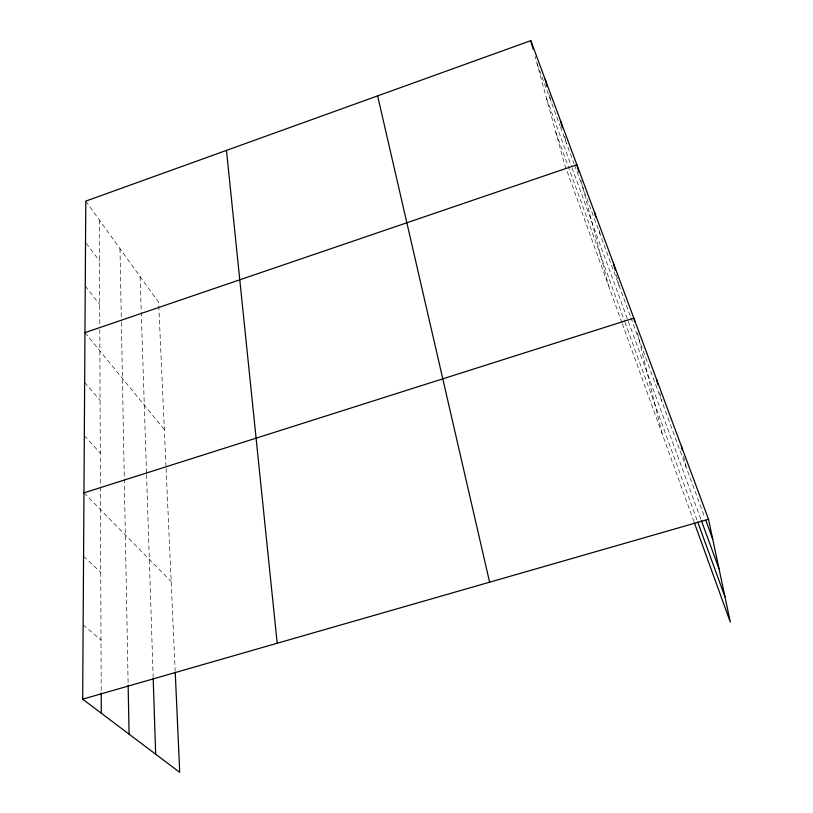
<?xml version="1.0" encoding="UTF-8"?>
<svg xmlns="http://www.w3.org/2000/svg" width="813" height="813" viewBox="0 0 813 813"><rect width="100%" height="100%" fill="white"/><g stroke="black" fill="none" stroke-linecap="round" stroke-linejoin="round"><path stroke-width="0.61" stroke-dasharray="4.07 3.05" d="M83.139 624.831L101.015 640.004M83.566 556.285L100.751 572.362M83.963 492.871L171.157 581.529M84.318 435.717L100.284 453.115M84.643 382.435L100.08 400.301M84.959 332.649L164.338 429.599M85.253 286.024L99.714 304.54M86.259 243.26L99.542 261.014M85.782 201.126L158.637 302.375L166.025 467.15M537.088 63.719L560.076 125.934M560.503 127.113L574.08 163.86M574.527 165.049L630.471 316.501M630.908 317.68L704.891 517.932M546.59 98.576L571.529 166.563M571.956 167.732L700.897 519.355M555.848 132.478L624.486 320.972M624.923 322.151L697.239 520.737M621.894 322.609L564.334 163.596L535.096 56.432M622.321 323.787L693.885 521.468M549.405 95.091L551.366 102.377M564.669 136.33L566.6 143.606M580.99 180.445L608.632 285.973M599.1 230.12L600.329 234.906M616.386 274.977L619.069 285.627M637.443 332.873L662.148 433.807M659.739 392.699L661.721 401.094M683.642 456.123L686.131 467.17M166.086 468.4L175.181 671.203M140.11 276.633L146.513 473.318M146.553 474.568L153.149 676.975M119.989 248.676L121.35 321.105M121.371 322.375L128.129 683.997M99.379 220.028L99.786 324.58M99.806 329.59L100.416 485.808M100.416 487.058L101.208 691.751"/><path stroke-width="1.22" d="M175.242 672.473L179.724 772.35L82.672 699.17L85.782 201.126L530.798 40.65L708.519 519.263L730.328 622.148L694.312 522.647M84.959 332.649L576.874 164.754L578.775 171.99M83.963 492.871L633.835 318.137L634.729 321.826M82.672 699.17L708.519 519.263M705.765 520.3L712.737 539.192M701.324 520.533L719.007 568.734M697.676 521.916L724.972 596.864M530.798 40.65L533.115 49.146M545.147 79.298L547.108 86.585M560.472 120.568L562.403 127.844M594.476 212.152L595.705 216.939M613.409 263.138L615.197 270.241M656.619 379.519L657.758 384.315M377.628 95.883L489.619 582.189M681.426 446.307L682.259 449.985M226.461 150.395L277.192 643.256M153.19 678.225L155.659 754.21M128.149 685.247L129.064 734.159M101.219 693.022L101.29 713.214"/></g></svg>
